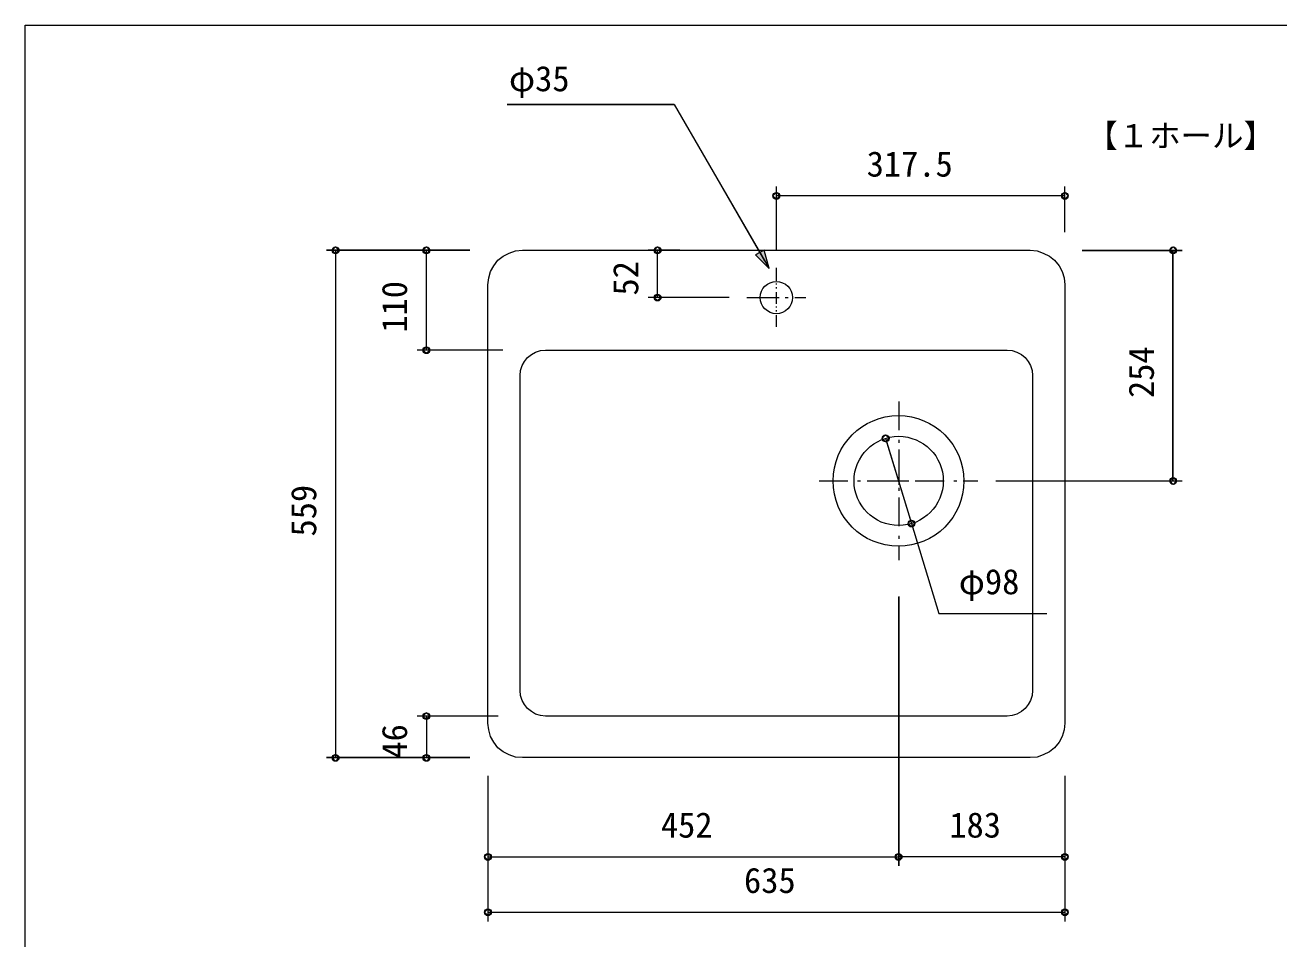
# Model space of a CAD drawing. Units: millimetres, scale not verified. Extents: x -1392 to 1350, y -947 to 991.
# Drawn here: x -1392 to -11, y -15 to 991 of the extents above; entities that cross this region are included whole.
import ezdxf
from ezdxf.enums import TextEntityAlignment as Align

# ---------------------------------------------------------------- set-up
doc = ezdxf.new("R2010")
doc.units = ezdxf.units.MM
doc.header["$LTSCALE"] = 10
for name, color, linetype, lineweight in [('0-1_レイヤー_1', 7, 'Continuous', 18), ('0-7', 7, 'Continuous', 5), ('F-0', 7, 'Continuous', 5)]:
    doc.layers.add(name, color=color, linetype=linetype, lineweight=lineweight)
doc.styles.add('ＭＳ ゴシック', font='')
doc.styles.get('ＭＳ ゴシック').set_extended_font_data('MS Gothic')

msp = doc.modelspace()

# ---------------------------------------------------------------- linework, layer by layer
at = {"layer": '0-1_レイヤー_1', "color": 5}
for p, q in [((-860.85, 903.92), (-677.12, 903.92)), ((-677.12, 903.92), (-577.64, 731.63)), ((-564.52, 743.48), (-564.52, 813.33)), ((-247.02, 803.17), (-564.52, 803.17)), ((-247.02, 762.95), (-247.02, 813.33)), ((-901.91, 743.06), (-1059.81, 743.06)), ((-1049.66, 743.06), (-1049.66, 184.26)), ((-901.91, 743.06), (-959.91, 743.06)), ((-949.75, 632.99), (-949.75, 743.06)), ((-670.77, 743.06), (-705.48, 743.06)), ((-695.32, 690.99), (-695.32, 743.06)), ((-227.96, 743.06), (-117.9, 743.06)), ((-128.06, 489.06), (-128.06, 743.06)), ((-616.58, 690.99), (-705.48, 690.99)), ((-865.93, 632.99), (-959.91, 632.99)), ((-444.29, 536.04), (-415.92, 442.07)), ((-322.79, 489.06), (-117.9, 489.06)), ((-429.89, 361.63), (-429.89, 65.3)), ((-429.89, 349.36), (-429.89, 65.3)), ((-871.01, 229.98), (-959.91, 229.98)), ((-949.75, 229.98), (-949.75, 184.26)), ((-901.91, 184.26), (-1059.81, 184.26)), ((-901.91, 184.26), (-959.91, 184.26)), ((-882.02, 164.36), (-882.02, 4.34)), ((-882.02, 164.36), (-882.02, 65.3)), ((-247.02, 164.36), (-247.02, 4.34)), ((-247.02, 164.36), (-247.02, 65.3)), ((-882.02, 75.04), (-429.89, 75.04)), ((-247.02, 75.04), (-429.89, 75.04)), ((-882.02, 14.08), (-247.02, 14.08))]:
    msp.add_line(p, q, dxfattribs=at)
at = {"layer": '0-1_レイヤー_1'}
for p, q in [((-564.52, 722.74), (-564.52, 723.58)), ((-564.52, 709.61), (-564.52, 722.31)), ((-564.52, 705.38), (-564.52, 706.65)), ((-597.11, 690.99), (-561.41, 690.99)), ((-564.52, 701.15), (-564.52, 702.42)), ((-564.52, 684.21), (-564.52, 696.91)), ((-554.78, 690.99), (-551.39, 690.99)), ((-544.19, 690.99), (-531.92, 690.99)), ((-564.52, 679.98), (-564.52, 681.25)), ((-564.52, 675.75), (-564.52, 677.02)), ((-564.52, 658.81), (-564.52, 671.51)), ((-429.89, 576.68), (-429.89, 544.93)), ((-429.89, 534.35), (-429.89, 530.97)), ((-429.89, 523.77), (-429.89, 484.77)), ((-517.52, 489.06), (-485.77, 489.06)), ((-475.19, 489.06), (-471.8, 489.06)), ((-464.61, 489.06), (-419.03, 489.06)), ((-422.27, 489.06), (-418.89, 489.06)), ((-411.69, 489.06), (-379.94, 489.06)), ((-369.36, 489.06), (-365.97, 489.06)), ((-358.77, 489.06), (-342.69, 489.06)), ((-429.89, 481.43), (-429.89, 478.05)), ((-429.89, 470.85), (-429.89, 439.1)), ((-882.02, 222.36), (-882.02, 463.65)), ((-846.45, 258.34), (-846.45, 431.48)), ((-429.89, 428.52), (-429.89, 425.13)), ((-429.89, 417.93), (-429.89, 401.85))]:
    msp.add_line(p, q, dxfattribs=at)
at = {"layer": '0-1_レイヤー_1', "color": 5}
for points in [[(-560.7, 803.17), (-564.52, 806.98), (-568.32, 803.17), (-564.52, 799.36)], [(-243.2, 803.17), (-247.02, 806.98), (-250.82, 803.17), (-247.02, 799.36)], [(-1046.27, 743.06), (-1049.87, 746.87), (-1053.46, 743.06), (-1049.87, 739.25)], [(-945.94, 743.06), (-949.75, 746.87), (-953.56, 743.06), (-949.75, 739.25)], [(-691.52, 743.06), (-695.32, 746.87), (-699.13, 743.06), (-695.32, 739.25)], [(-124.25, 743.06), (-127.85, 746.87), (-131.44, 743.06), (-127.85, 739.25)], [(-572.56, 723.16), (-578.06, 743.06), (-587.38, 737.98)], [(-691.52, 691.2), (-695.32, 694.79), (-699.13, 691.2), (-695.32, 687.6)], [(-945.94, 633.2), (-949.75, 636.8), (-953.56, 633.2), (-949.75, 629.6)], [(-440.48, 536.04), (-444.29, 539.86), (-448.1, 536.04), (-444.29, 532.24)], [(-124.25, 489.06), (-127.85, 492.87), (-131.44, 489.06), (-127.85, 485.25)], [(-412.11, 442.28), (-415.92, 445.88), (-419.73, 442.28), (-415.92, 438.68)], [(-945.94, 230.19), (-949.75, 233.79), (-953.56, 230.19), (-949.75, 226.59)], [(-1046.27, 184.26), (-1049.87, 188.07), (-1053.46, 184.26), (-1049.87, 180.45)], [(-945.94, 184.26), (-949.75, 188.07), (-953.56, 184.26), (-949.75, 180.45)], [(-878.2, 75.04), (-882.02, 78.85), (-885.82, 75.04), (-882.02, 71.23)], [(-426.51, 75.04), (-430.11, 78.85), (-433.7, 75.04), (-430.11, 71.23)], [(-426.51, 75.04), (-430.11, 78.85), (-433.7, 75.04), (-430.11, 71.23)], [(-243.2, 75.04), (-247.02, 78.85), (-250.82, 75.04), (-247.02, 71.23)], [(-878.2, 14.08), (-882.02, 17.89), (-885.82, 14.08), (-882.02, 10.27)], [(-243.2, 14.08), (-247.02, 17.89), (-250.82, 14.08), (-247.02, 10.27)]]:
    msp.add_lwpolyline(points, close=True, dxfattribs=at)
at = {"layer": '0-1_レイヤー_1'}
for points in [[(-882.02, 463.65), (-882.02, 704.96), (-881.17, 712.57), (-879.05, 719.77), (-875.66, 726.12), (-871.01, 732.05), (-865.08, 736.71), (-858.73, 740.09), (-851.53, 742.63), (-843.91, 743.06), (-564.52, 743.06), (-285.11, 743.06), (-277.49, 742.63), (-270.72, 740.09), (-263.95, 736.71), (-258.44, 732.05), (-253.36, 726.12), (-249.98, 719.77), (-247.86, 712.57), (-247.02, 704.96), (-247.02, 463.65), (-247.02, 222.36), (-247.86, 214.74), (-249.98, 207.54), (-253.36, 201.19), (-258.44, 195.26), (-263.95, 190.61), (-270.72, 187.22), (-277.49, 184.68), (-285.11, 184.26), (-564.52, 184.26), (-843.91, 184.26), (-851.53, 184.68), (-858.73, 187.22), (-865.08, 190.61), (-871.01, 195.26), (-875.66, 201.19), (-879.05, 207.54), (-881.17, 214.74), (-882.02, 222.36)], [(-846.45, 431.48), (-846.45, 605.05), (-846.03, 610.55), (-844.34, 616.06), (-841.8, 620.71), (-838.41, 624.95), (-834.18, 628.33), (-829.52, 630.87), (-824.02, 632.57), (-818.52, 632.99), (-564.52, 632.99), (-310.52, 632.99), (-305.01, 632.57), (-299.93, 630.87), (-294.85, 628.33), (-290.62, 624.95), (-287.23, 620.71), (-284.69, 616.06), (-283, 610.55), (-282.57, 605.05), (-282.57, 431.48), (-282.57, 258.34), (-283, 252.84), (-284.69, 247.33), (-287.23, 242.68), (-290.62, 238.44), (-294.85, 235.06), (-299.93, 232.09), (-305.01, 230.82), (-310.52, 229.98), (-564.52, 229.98), (-818.52, 229.98), (-824.02, 230.82), (-829.52, 232.09), (-834.18, 235.06), (-838.41, 238.44), (-841.8, 242.68), (-844.34, 247.33), (-846.03, 252.84), (-846.45, 258.34)]]:
    msp.add_lwpolyline(points, dxfattribs=at)
at = {"layer": '0-1_レイヤー_1', "color": 5}
msp.add_lwpolyline([(-415.92, 442.07), (-385.87, 343.01), (-266.91, 343.01)], dxfattribs=at)
at = {"layer": '0-1_レイヤー_1'}
for centre, radius in [((-564.52, 690.99), 17.78), ((-430.11, 489.06), 71.97), ((-429.89, 489.06), 49.11)]:
    msp.add_circle(centre, radius, dxfattribs=at)
at = {"layer": '0-7'}
for p, q in [((-564.52, 743.49), (-564.52, 812.99)), ((-247.02, 802.99), (-564.52, 802.99)), ((-247.02, 762.99), (-247.02, 812.99)), ((-902.02, 742.99), (-1059.77, 742.99)), ((-1049.77, 742.99), (-1049.77, 183.99)), ((-902.02, 742.99), (-959.77, 742.99)), ((-949.77, 632.99), (-949.77, 742.99)), ((-670.89, 742.99), (-705.27, 742.99)), ((-695.27, 690.99), (-695.27, 742.99)), ((-228.02, 742.99), (-117.77, 742.99)), ((-127.77, 488.99), (-127.77, 742.99)), ((-616.52, 690.99), (-705.27, 690.99)), ((-865.77, 632.99), (-959.77, 632.99)), ((-444.26, 535.87), (-415.77, 442.1)), ((-322.52, 488.99), (-117.77, 488.99)), ((-430.02, 361.49), (-430.02, 64.99)), ((-430.02, 348.99), (-430.02, 64.99)), ((-870.77, 229.99), (-959.77, 229.99)), ((-949.77, 229.99), (-949.77, 183.99)), ((-902.02, 183.99), (-1059.77, 183.99)), ((-902.02, 183.99), (-959.77, 183.99)), ((-882.02, 163.99), (-882.02, 3.99)), ((-882.02, 163.99), (-882.02, 64.99)), ((-247.02, 163.99), (-247.02, 3.99)), ((-247.02, 163.99), (-247.02, 64.99)), ((-882.02, 74.99), (-430.02, 74.99)), ((-247.02, 74.99), (-430.02, 74.99)), ((-882.02, 13.99), (-247.02, 13.99))]:
    msp.add_line(p, q, dxfattribs=at)
for points in [[(-860.77, 903.77), (-676.97, 903.77), (-572.59, 722.99)], [(-415.77, 442.1), (-385.64, 342.99), (-266.86, 342.99)]]:
    msp.add_lwpolyline(points, dxfattribs=at)
for centre in [(-564.52, 802.99), (-247.02, 802.99), (-1049.77, 742.99), (-949.77, 742.99), (-695.27, 742.99), (-127.77, 742.99), (-695.27, 690.99), (-949.77, 632.99), (-444.26, 535.87), (-127.77, 488.99), (-415.77, 442.1), (-949.77, 229.99), (-1049.77, 183.99), (-949.77, 183.99), (-882.02, 74.99), (-430.02, 74.99), (-430.02, 74.99), (-247.02, 74.99), (-882.02, 13.99), (-247.02, 13.99)]:
    msp.add_circle(centre, 3.75, dxfattribs=at)
msp.add_solid([(-572.59, 722.99), (-587.23, 737.63), (-577.95, 742.99)], dxfattribs=at)
at = {"layer": 'F-0'}
msp.add_lwpolyline([(-1391.5, 991.14), (1350.16, 991.14), (1350.16, -947.41), (-1391.5, -947.41)], close=True, dxfattribs=at)

# ---------------------------------------------------------------- texts
at = {"layer": '0-7', "style": 'ＭＳ ゴシック'}
for s, p in [('φ35', (-858.87, 909.87)), ('317.5', (-465.13, 815.85)), ('φ98', (-363.74, 355.85)), ('452', (-691.63, 87.85)), ('183', (-374.13, 87.85)), ('635', (-600.13, 26.85))]:
    msp.add_text(s, height=27.86, dxfattribs=at).set_placement(p, align=Align.BOTTOM_LEFT)
for s, p in [('52', (-708.13, 693.24)), ('110', (-962.63, 652.37)), ('254', (-140.63, 580.37)), ('559', (-1062.63, 427.87)), ('46', (-962.63, 183.24))]:
    msp.add_text(s, height=27.86, rotation=90, dxfattribs=at).set_placement(p, align=Align.BOTTOM_LEFT)
at = {"layer": 'F-0', "style": 'ＭＳ ゴシック'}
msp.add_text('【１ホール】', height=25.38, dxfattribs=at).set_placement((-223.41, 849.02), align=Align.BOTTOM_LEFT)

doc.saveas('drawing.dxf')
